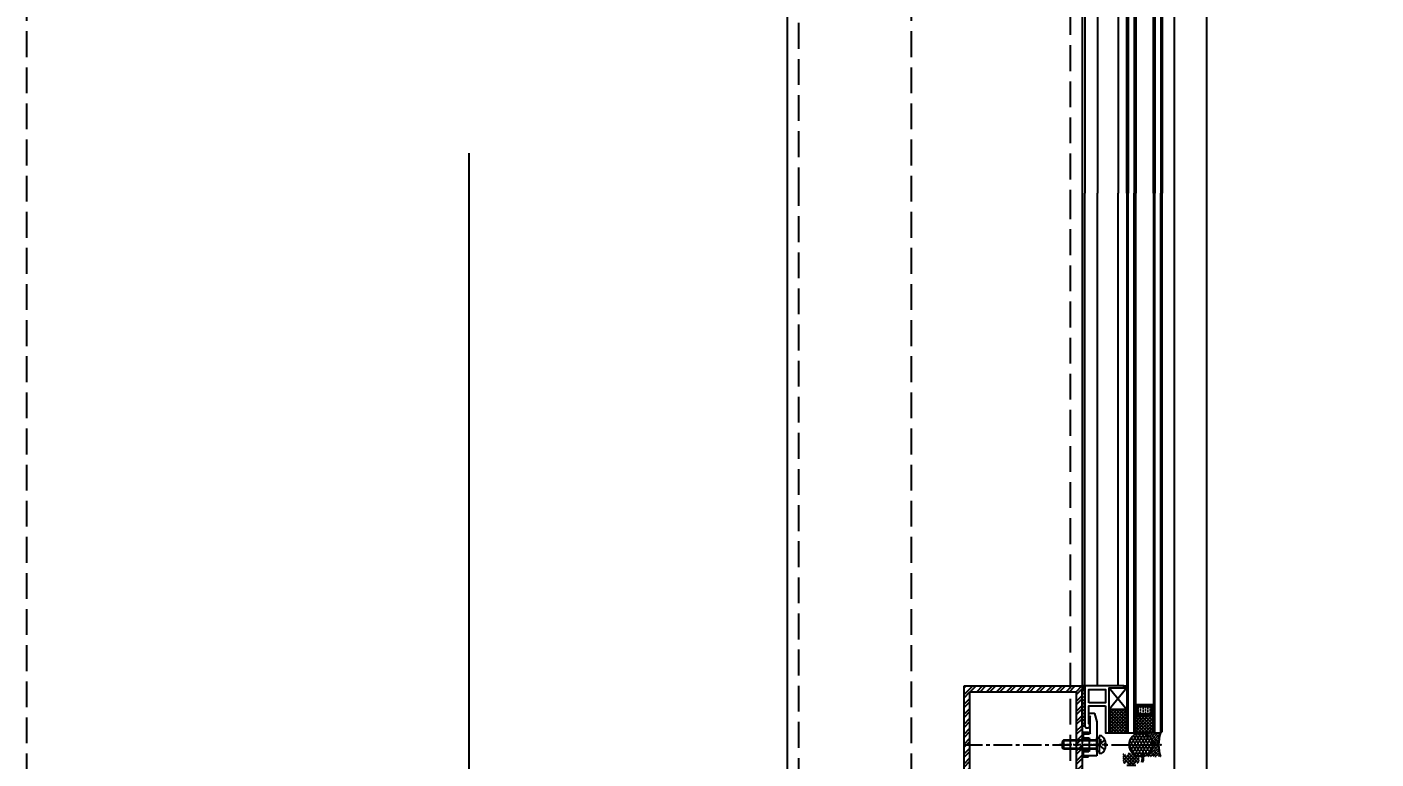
# Model space of a CAD drawing. Extents: x 220580 to 2027826, y -309201 to 71987.
# Drawn here: x 360976 to 361891, y -162889 to -162392 of the extents above; entities that cross this region are included whole.
import ezdxf
from ezdxf.enums import TextEntityAlignment as Align

# ---------------------------------------------------------------- set-up
doc = ezdxf.new("R2010")
doc.units = 0
for name, pattern in [('AUSGEZOGEN', [0]), ('CENTER', [2, 1.25, -0.25, 0.25, -0.25]), ('ZN-CENTER', [2, 1.25, -0.25, 0.25, -0.25]), ('ZN-DASH', [0.35, 0.25, -0.1])]:
    doc.linetypes.add(name, pattern=pattern)
for name, color, linetype in [('!ZN1-填充-8', 8, 'Continuous'), ('!ZN1-标注-173', 173, 'Continuous'), ('!ZN3-玻璃幕墙-4', 4, 'Continuous'), ('!ZN4-辅助材料-1', 1, 'Continuous'), ('!ZN4-配件-11', 11, 'Continuous'), ('!ZN5-钢材投影-40', 40, 'Continuous'), ('!ZN5-铝材投影-112', 112, 'Continuous'), ('!ZN5-铝材断面-6', 6, 'Continuous'), ('!ZN6-虚线-8', 8, 'ZN-DASH'), ('1 轴线 辅助线', 1, 'CENTER'), ('2钢材断面', 2, 'Continuous'), ('A_Hatch', 8, 'Continuous'), ('DIM', 173, 'Continuous'), ('ZX', 240, 'CENTER'), ('型材截面颜色', 253, 'Continuous')]:
    doc.layers.add(name, color=color, linetype=linetype)
for name, color, linetype, lineweight in [('0CABR-填充', 8, 'Continuous', 5), ('0CABR-密封材料、垫片', 195, 'Continuous', 9), ('0填充', 8, 'Continuous', 13)]:
    doc.layers.add(name, color=color, linetype=linetype, lineweight=lineweight)
doc.styles.add('DHTEXT-1', font='ROMANS.shx', dxfattribs={"width": 0.7, "bigfont": 'CHINESE.shx'})
doc.dimstyles.new('ZN200', dxfattribs={"dimscale": 200, "dimtxt": 2.5, "dimasz": 1.5, "dimexe": 1, "dimexo": 2, "dimgap": 0.9, "dimtad": 1, "dimdec": 0, "dimdsep": 46, "dimtxsty": 'DHTEXT-1', "dimblk": 'ARCHTICK', "dimcen": 2.5, "dimclrd": 173, "dimclre": 173, "dimclrt": 7, "dimazin": 2, "dimtfac": 1, "dimtdec": 0, "dimtix": 1, "dimtmove": 2, "dimatfit": 3, "dimfxl": 0, "dimtolj": 1, "dimtzin": 0, "dimarcsym": 0})

# ---------------------------------------------------------------- blocks, each defined once
blk = doc.blocks.new('_ArchTick')
at = {"color": 0, "linetype": 'ByBlock', "const_width": 0.4}
blk.add_lwpolyline([(-0.5, -0.5), (0.5, 0.5)], dxfattribs=at)
blk = doc.blocks.new('*D541')
at = {"layer": 'Defpoints', "color": 0, "ltscale": 2, "transparency": 16777216}
for p in [(361890.5587373449, -162879.3509681849), (362744.5628223565, -162879.3509681849), (361890.5587373447, -164029.354898392)]:
    blk.add_point(p, dxfattribs=at)
at = {"layer": 'DIM', "color": 173, "linetype": 'ByBlock', "lineweight": -2, "ltscale": 2, "transparency": 16777216}
for p, q in [((362744.5628223565, -162879.3509681849), (362744.5628223565, -162579.3509681849)), ((362290.5587373449, -162879.3509681849), (362944.5628223565, -162879.3509681849)), ((362744.5628223565, -164029.354898392), (362744.5628223565, -162879.3509681849)), ((362290.5587373447, -164029.354898392), (362944.5628223565, -164029.354898392)), ((362744.5628223565, -164029.354898392), (362744.5628223565, -164329.354898392))]:
    blk.add_line(p, q, dxfattribs=at)
at = {"layer": 'DIM', "color": 173, "lineweight": -2, "ltscale": 2, "transparency": 16777216, "xscale": 300, "yscale": 300, "zscale": 300}
for p, rotation in [((362744.5628223565, -162879.3509681849), 270), ((362744.5628223565, -164029.354898392), 90)]:
    blk.add_blockref('_ArchTick', p, dxfattribs=dict(at, rotation=rotation))
at = {"layer": 'DIM', "color": 7, "ltscale": 2, "transparency": 16777216, "insert": (362314.5628223564, -163454.3529332885), "char_height": 500, "attachment_point": 5, "rotation": 90, "style": 'DHTEXT-1'}
blk.add_mtext('\\A1;1150', dxfattribs=at)
blk = doc.blocks.new('*U941')
at = {"layer": '!ZN1-填充-8'}
for p, q in [((-23, -8.000001027907274), (-23.00000000001455, -875.8423924464914)), ((-19.00000102947524, -7.999999998435669), (-19.00000102947524, -875.8423914170235)), ((-4.999999091349309, -7.999999998435669), (-4.999999091363861, -875.8423914170235)), ((-1.000000120824552, -8.000001027907274), (-1.000000120839104, -875.8423924464914))]:
    blk.add_line(p, q, dxfattribs=at)
at = {"layer": '!ZN3-玻璃幕墙-4'}
for points in [[(-24.00000000001455, -875.8423924464914), (-24, -9.000001027907274), (-23, -8.000001027907274), (-19, -8.000001027907274), (-18, -9.000001027907274), (-18.00000000001455, -875.8423924464914)], [(-6.000000000014552, -875.8423924464914), (-6, -9.000001027903636), (-5, -8.000001027903636), (-1, -8.000001027903636), (0, -9.000001027903636), (-1.455191522836685e-11, -875.8423924464914)]]:
    blk.add_lwpolyline(points, dxfattribs=at)
at = {"layer": '!ZN5-钢材投影-40', "ltscale": 0.3}
for p, q in [((-254.4017149738647, 425.0000000494219), (-254.4017149738647, -875.8423924464914)), ((-54.39999999999418, 425.0000000494219), (-54.39999999999418, -875.8423924464914))]:
    blk.add_line(p, q, dxfattribs=at)
at = {"layer": '!ZN5-铝材投影-112'}
for p, q in [((7.999997113627614, 425.0000000494219), (7.999997113627614, -875.8423924464914)), ((30.0000000448199, 425.0000000494219), (30.0000000448199, -875.8423924464914)), ((-52.40170605068852, -39.99999999995634), (-52.40170605068852, -875.8423924464914)), ((-43.9017349172791, -39.99999999995634), (-43.9017349172791, -875.8423924464914)), ((-30.00001585268183, -39.99999999995634), (-30.00001585268183, -875.8423924464914))]:
    blk.add_line(p, q, dxfattribs=at)
at = {"layer": '!ZN6-虚线-8', "color": 8, "linetype": 'ZN-DASH', "ltscale": 70}
for p, q in [((-246.4017149738647, -875.8423924464914), (-246.4017149738647, 425.0000000494219)), ((-62.39999999999418, 425.0000000494219), (-62.39999999999418, -875.8423924464914))]:
    blk.add_line(p, q, dxfattribs=at)
blk = doc.blocks.new('20250822090122')
at = {"layer": 'A_Hatch'}
h = blk.add_hatch(dxfattribs=at)
h.set_pattern_fill('ANSI32', color=256)
h.set_pattern_definition([(45, (-80, -40), (-3.367596045400933, 3.367596045400933), []), (45, (-77.75493500000448, -40), (-3.367596045400933, 3.367596045400933), [])])
h.paths.add_polyline_path([(0, 40), (-80, 40), (-80, -40), (0, -40)])
h.paths.add_polyline_path([(-4, 36), (-4, -36), (-76, -36), (-76, 36)], flags=16)
at = {"layer": '2钢材断面'}
for points in [[(-80, 40), (0, 40), (0, -40), (-80, -40)], [(-76, 36), (-4, 36), (-4, -36), (-76, -36)]]:
    blk.add_lwpolyline(points, close=True, dxfattribs=at)
blk = doc.blocks.new('*U1907')
at = {"color": 0, "linetype": 'ZN-CENTER', "ltscale": 3}
blk.add_line((-7.149760062439595, 2.968965134506063e-13), (25.2002399375604, 2.456684181638768e-12), dxfattribs=at)
at = {"linetype": 'ByBlock', "ltscale": 10}
for p, q in [((-6.199760062438145, 0.5999999999958163), (-4.999760062433779, 0.5999999999976353)), ((-5.512308570388996, 3.264313849224891), (-1.5997600624396, 0.2324707128979036)), ((-4.999760062433779, 0.5999999999976353), (-4.999760062433779, -0.5999999999994543)), ((-3.099760062443238, 5.999999999999091), (-1.5997600624396, 5.999999999999091)), ((-2.359507198434585, 0.8212005739923881), (-2.359507198434585, -0.8212005739890408)), ((-1.5997600624396, -5.999999999999091), (-1.5997600624396, 5.999999999999091)), ((-1.5997600624396, -4.620044984873882), (-1.5997600624396, 4.620044984872013)), ((-1.5997600624396, 4.620044984872013), (0, 4.620044984872013)), ((0, -9.343636975245317e-13), (-1.5997600624396, 0.5822434348437788)), ((0, 4.620044984872013), (0, -4.620044984873882)), ((2.220446049250313e-16, 3.000000000002645), (22.5002399375644, 3.000000000000339)), ((2.220446049250313e-16, 2.55000000000389), (22.95023993756877, 2.549999999997793)), ((22.50023993756076, -2.999999999986928), (22.50023993755713, 3.000000000014891)), ((22.50023993755713, 3.000000000014891), (23.40023993755858, 2.100000000013436)), ((23.40023993756222, -2.100000000009119), (23.40023993755858, 2.100000000013436)), ((-4.999760062433779, -0.5999999999994543), (-6.200041946336569, -0.6000000000067303)), ((-5.512308570388996, -3.264313849219434), (-1.5997600624396, -0.2324707128950645)), ((-3.0997600624396, -5.999999999999091), (-1.5997600624396, -5.999999999999091)), ((-0.0001236077368957922, -0.834518847842471), (-1.599883670176496, -0.2522754129977578)), ((0, -4.620044984873882), (-1.5997600624396, -4.620044984873882)), ((0, -2.549999999996544), (22.95023993757604, -2.549999999997114)), ((2.220446049250313e-16, -2.999999999997355), (22.50023993756804, -2.999999999999661)), ((22.50023993755713, -3.000000000014213), (23.40023993755858, -2.100000000012757))]:
    blk.add_line(p, q, dxfattribs=at)
for centre, radius, start, end in [((0.6289204536260513, 0.2696463704114649), 6.836666666661672, 123.0516276806388, 177.2303399897559), ((0.6289204536260513, -0.2696463704151029), 6.836666666662514, 182.7696600102441, 236.9483723193611)]:
    blk.add_arc(centre, radius, start, end, dxfattribs=at)
at = {"layer": 'Defpoints', "color": 0, "ltscale": 10, "style": 'DHTEXT-1', "width": 0.7}
blk.add_text('M6', height=1, rotation=90, dxfattribs=at).set_placement((-2.254738332375523, -2.651439335049475), align=Align.CENTER)
blk = doc.blocks.new('16胶缝')
at = {"layer": '!ZN1-填充-8', "ltscale": 0.1}
h = blk.add_hatch(dxfattribs=at)
h.set_pattern_fill('HONEY', color=256, scale=10, style=0)
h.set_pattern_definition([(4.818975183877585e-15, (-19679.56000236233, -11324.37131966545), (1.875, 1.08253175), [1.25, -2.5]), (120, (-19679.56000236233, -11324.37131966545), (-1.874999995903225, 1.082531757095823), [1.249999999999998, -2.499999999999997]), (60.00000000000003, (-19679.56000236233, -11324.37131966545), (4.096775418904741e-09, 2.165063507095822), [-2.499999999999998, 1.249999999999999])])
edge = h.paths.add_edge_path()
edge.add_ellipse((8.000000000182808, 13.40127735032729), major_axis=(-1.852811262691897e-12, -8.148750109612592), ratio=0.9817456533069091, start_angle=0, end_angle=360)
h = blk.add_hatch(dxfattribs=at)
h.set_pattern_fill('ANSI36', color=256, scale=10, style=0)
h.set_pattern_definition([(45.00000000000003, (-19679.575386873, -11324.37131966545), (0.6629126073623883, 2.430679560328756), [3.125, -0.625, 0, -0.625])])
edge = h.paths.add_edge_path()
edge.add_ellipse((8.015384510843433, 13.40127735032729), major_axis=(0.8733517820453444, 8.103544729698486), ratio=0.9813319895029027, start_angle=124.6262873536864, end_angle=247.3977371599691, ccw=False)
edge.add_arc((0.0005942590132690384, 10.19757702908555), 1.197577176534192, 269.97156881858757, 324.48671338471985, ccw=False)
edge.add_line((1.455191522836685e-11, 8.999999999992724), (1.091393642127514e-11, -1.818989403545856e-12))
edge.add_arc((8.000000000015461, -24.92179927315374), 26.17434008740905, 432.2031562990745, 467.7968437009381, ccw=False)
edge.add_line((16.00000000001455, 0), (16.00000000001091, 9.000000000003638))
edge.add_arc((16.00645417175474, 10.22705133927502), 1.227068313314542, 216.5905572920867, 269.6986325029304, ccw=False)
at = {"layer": '!ZN4-辅助材料-1', "color": 1, "ltscale": 0.1}
blk.add_arc((8.000000000014552, -24.92179927313555), 26.17434008739207, 72.20315629866607, 107.7968437013339, dxfattribs=at)
blk.add_ellipse((8.000000000182808, 13.40127735032729), major_axis=(-1.852811262691897e-12, -8.148750109612592), ratio=0.9817456533069091, dxfattribs=at)
blk.add_point((8.000000000014552, 7.275957614183426e-12), dxfattribs=at)
blk = doc.blocks.new('胶缝断面')
at = {"color": 7, "ltscale": 0.1, "extrusion": (0, 0, -1), "zscale": -1, "rotation": 180}
blk.add_blockref('16胶缝', (8, 5.456968210637569e-12), dxfattribs=at)
blk = doc.blocks.new('*U1872')
at = {"layer": '!ZN1-填充-8'}
h = blk.add_hatch(dxfattribs=at)
h.set_pattern_fill('ANSI37', color=256, scale=0.5, style=0)
h.set_pattern_definition([(45, (6, 0), (-1.122532015133644, 1.122532015133644), []), (135, (6, 0), (-1.122532015133644, -1.122532015133644), [])])
h.paths.add_polyline_path([(1.029468876367901e-06, 5.00000102652325), (1.029468876367901e-06, 19.00000102652371), (1.000001029469331, 18.00000102652325), (14.00000102946797, 18.00000102652325), (14.00000102946797, 17.75000102652325), (12.00000102946797, 15.75000102652325), (12.00000102946797, 8.250001026523705), (14.00000102946797, 6.250001026523705), (14.00000102946797, 6.000001026523705), (1.000001029469331, 6.000001026523705)])
h = blk.add_hatch(dxfattribs=at)
h.set_pattern_fill('DOTS', color=8, angle=-1.272221872585407e-14, style=0)
h.set_pattern_definition([(0, (6, 0), (0.7937500000000003, 1.5875), [0, -1.5875])])
h.paths.add_polyline_path([(13.00000246392847, 15.33578673215879), (13.00000246392847, 8.664213388665985), (14.4142185169444, 7.24999733565005), (17.80000246392865, 7.24999733565005), (17.80000246392865, 16.74999733565005), (14.41421306741995, 16.74999733565005)])
for points in [[(18.75000205893684, 17.99999999999977), (14.00000205893684, 17.99999999999977), (14.00000205893684, 17.74999999999977), (18.75000205893684, 17.74999999999977)], [(18.75000205893684, 6.249999999999773), (14.00000205893684, 6.249999999999773), (14.00000205893684, 5.999999999999773), (18.75000205893684, 5.999999999999773)]]:
    blk.add_hatch(color=256, dxfattribs=at).paths.add_polyline_path(points)
for p, q in [((1.029468876367901e-06, 19.00000102946865), (366.157605575273, 19.00000102947871)), ((2.058937752735802e-06, 22.99999999999977), (366.1576066047419, 23.00000000000984)), ((1.029468876367901e-06, 4.999999091356358), (366.157605575273, 4.999999091366422)), ((2.058937752735801e-06, 1.000000120825234), (366.1576066047419, 1.000000120835298))]:
    blk.add_line(p, q, dxfattribs=at)
at = {"layer": '!ZN3-玻璃幕墙-4'}
for points in [[(366.1576066047419, 24.00000000000984), (1.000002058937753, 23.99999999999977), (2.058937752735802e-06, 22.99999999999977), (2.058937752735801e-06, 18.99999999999977), (1.000002058937753, 17.99999999999977), (366.1576066047419, 18.00000000000983)], [(366.1576066047423, 6.000000000009837), (1.000002058937298, 5.999999999999773), (2.058936843241099e-06, 4.999999999999773), (2.058935933746397e-06, 0.9999999999997726), (1.000002058935479, 0), (366.1576066047423, 1.165564404718911e-11)]]:
    blk.add_lwpolyline(points, dxfattribs=at)
at = {"layer": '!ZN4-辅助材料-1'}
for points in [[(1.029468876367901e-06, 5.00000102652325), (1.029468876367901e-06, 19.00000102652371), (1.000001029469331, 18.00000102652325), (14.00000102946797, 18.00000102652325), (14.00000102946797, 17.75000102652325), (12.00000102946797, 15.75000102652325), (12.00000102946797, 8.250001026523705), (12.00000102946797, 8.250001026523705), (14.00000102946797, 6.250001026523705), (14.00000102946797, 6.000001026523705), (1.000001029469331, 6.000001026523705), (1.029468876367901e-06, 5.00000102652325)], [(12.00000205893639, 15.74999993958727), (12.00000205893639, 8.250000060412503), (14.00000205893639, 6.250000060412503), (19.00000205893639, 6.250000060412503), (19.00000205893639, 17.7500000604125), (14.00000205893639, 17.7500000604125)], [(13.00000246392847, 15.33578673215879), (13.00000246392847, 8.664213388665985), (14.4142185169444, 7.24999733565005), (17.80000246392865, 7.24999733565005), (17.80000246392865, 16.74999733565005), (14.41421306741995, 16.74999733565005)], [(18.75000205893684, 17.99999999999977), (14.00000205893684, 17.99999999999977), (14.00000205893684, 17.74999999999977), (18.75000205893684, 17.74999999999977)], [(18.75000205893684, 6.249999999999773), (14.00000205893684, 6.249999999999773), (14.00000205893684, 5.999999999999773), (18.75000205893684, 5.999999999999773)]]:
    blk.add_lwpolyline(points, close=True, dxfattribs=at)
blk.add_lwpolyline([(18.40000141310247, 17.74999853286067), (18.40000141310247, 17.65000006041237), (14.04142182915984, 17.65000006041237), (12.09999785437094, 15.70857608562369), (12.09999785437094, 8.291423709387573), (14.04142303089793, 6.349998532860582), (18.40000205893648, 6.349998532860582), (18.40000205893648, 6.250000060412503), (18.40000205893648, 6.349998532860582)], dxfattribs=at)
at = {"layer": 'Defpoints', "color": 250}
for p in [(2.058935478999047e-06, 24.00000205304696), (1.029468876367901e-06, 17.99999999999977), (1.029468876367901e-06, 5.999999999999773), (2.058935478999047e-06, 0), (12.00000205893639, 6.000001026523705)]:
    blk.add_point(p, dxfattribs=at)
blk = doc.blocks.new('20240131155736')
at = {"layer": '!ZN1-填充-8'}
h = blk.add_hatch(dxfattribs=at)
h.set_pattern_fill('ANSI36', color=256, scale=0.5, angle=270, style=0)
h.set_pattern_definition([(315, (4155.516182055328, -11794.82250172619), (1.543481520808761, -0.4209495056751171), [1.984375, -0.396875, 0, -0.396875])])
h.paths.add_polyline_path([(-0.7497986001617392, 0.7500036128367356), (-0.7497986001617392, -0.7500036128367356), (1.250202532093681, -0.7500036128367356), (1.250202532093681, 0.7500036128367356)])
at = {"layer": '!ZN4-辅助材料-1', "linetype": 'AUSGEZOGEN'}
blk.add_line((-1.250202532108233, 0.749996387068677), (1.250202532108233, 0.7500036128367356), dxfattribs=at)
blk = doc.blocks.new('20240131160147')
at = {"layer": '!ZN5-铝材断面-6'}
blk.add_lwpolyline([(-3.359996820086963, 1.24972521692689), (-3.360017300714389, 19.749725232934), (-0.8600173007143894, 19.749725232934), (-0.8599968200869625, -10.750274787526), (9.139988671027822, -10.75027476862306), (9.139988671027822, -12.25027476862306), (-17.2600001134706, -12.25027476875402), (-17.2600001134706, 15.24972523121687, -0.414213562373095), (-16.2600001134706, 16.24972523121687), (-15.06000012539153, 16.24972523121687, -0.414213562373095), (-14.06000012539153, 15.24972523121687), (-14.06000012539153, 13.74972523121687), (-14.2600001134706, 13.74972523121687, 0.414213562373095), (-14.7600001134706, 13.24972523121687), (-14.7600001134706, 1.249725235698861)], format="xyb", close=True, dxfattribs=at)
blk.add_lwpolyline([(-14.7600001134706, -0.7502747643011389), (-14.7600001134706, -9.750274768754025), (-3.359996820086963, -9.750274787525996), (-3.359996820086963, -0.7502747830731096)], close=True, dxfattribs=at)
at = {"layer": '!ZN1-填充-8', "ltscale": 50, "xscale": -1, "rotation": 180}
blk.add_blockref('20240131155736', (9.889797354408074, -11.50027115578996), dxfattribs=at)
blk = doc.blocks.new('20250822102610', base_point=(-89164.55327459493, -87453.63117898782))
at = {"layer": '!ZN1-填充-8'}
h = blk.add_hatch(dxfattribs=at)
h.set_pattern_fill('ANSI37', color=256, angle=-1.272221872585407e-14, style=0)
h.set_pattern_definition([(44.99999999999999, (0, 0), (-1.122532015133644, 1.122532015133644), []), (135, (0, 0), (-1.122532015133644, -1.122532015133644), [])])
edge = h.paths.add_edge_path()
edge.add_line((-89165.05327484866, -87423.13117512563), (-89151.55327484867, -87423.13118085341))
edge.add_line((-89151.55327484867, -87423.13118085341), (-89152.55327484867, -87424.13118000627))
edge.add_line((-89152.55327484867, -87424.13118000627), (-89152.55327484867, -87439.13118438769))
edge.add_line((-89152.55327484867, -87439.13118438769), (-89164.55327484867, -87439.13117682973))
edge.add_line((-89164.55327484867, -87439.13117682973), (-89164.55327484867, -87423.63117784967))
edge.add_arc((-89165.05327484867, -87423.63117512563), 0.5000000000074204, 359.9996878473482, 449.9999999983324)
at = {"layer": '!ZN1-填充-8', "ltscale": 100}
for p, q in [((-89152.5532746931, -87453.63117898782), (-89164.55327484867, -87439.13117682973)), ((-89164.55327459493, -87453.63117898782), (-89152.55327484867, -87439.13118438756))]:
    blk.add_line(p, q, dxfattribs=at)
at = {"layer": '!ZN4-辅助材料-1', "linetype": 'AUSGEZOGEN'}
blk.add_lwpolyline([(-89165.05327484866, -87423.13117512563), (-89151.55327484867, -87423.13118085341), (-89152.55327484867, -87424.13118000627), (-89152.55327484867, -87439.13118438769), (-89164.55327484867, -87439.13117682973), (-89164.55327484867, -87423.63117784967, 0.4142151580810171), (-89165.05327484866, -87423.13117512563), (-89165.05327484866, -87423.13117512563)], format="xyb", dxfattribs=at)
blk.add_lwpolyline([(-89152.55327484867, -87439.13118438768), (-89164.55327467559, -87439.13117716176), (-89164.55327469764, -87442.13117353823)], dxfattribs=at)
blk.add_lwpolyline([(-89164.55327459965, -87439.13117716176), (-89164.55327459493, -87453.63117898782), (-89152.5532746931, -87453.63117898782), (-89152.55327469783, -87439.13117716176)], close=True, dxfattribs=at)
blk = doc.blocks.new('20250822103338', base_point=(-89182.55327602196, -87455.13117897836))
at = {"layer": '0填充'}
h = blk.add_hatch(dxfattribs=at)
h.set_pattern_fill('ANSI38', color=256, angle=360, style=0)
h.set_pattern_definition([(45, (0, 0), (-1.122532015133644, 1.122532015133644), []), (134.9999999999999, (0, 0), (-3.367596045400932, 1.122532015133645), [3.96875, -2.38125])])
h.paths.add_polyline_path([(-89182.553276022, -87453.13117897836), (-89180.55327602198, -87453.13117897836), (-89180.55327602211, -87427.6311789784), (-89182.55327602211, -87427.6311789784)])
at = {"layer": '型材截面颜色', "ltscale": 60}
h = blk.add_hatch(dxfattribs=at)
h.set_pattern_fill('ANSI36', color=256, scale=0.3, angle=90.00000000000001)
h.set_pattern_definition([(135, (0, 0), (-0.9260889124852567, 0.2525697034050699), [1.190625, -0.238125, 0, -0.238125])])
h.paths.add_polyline_path([(-89182.55327602196, -87455.13117898106), (-89182.55327602196, -87453.13104161006), (-89180.55326710995, -87453.1311102956), (-89180.55326710995, -87455.13124766659)])
at = {"layer": '!ZN4-辅助材料-1'}
for points in [[(-89180.55327602195, -87427.6311789784), (-89182.55327602195, -87427.6311789784), (-89182.55327602196, -87453.13117897836), (-89180.55327602196, -87453.13117897836)], [(-89182.55327602196, -87455.13117897836), (-89182.55327602196, -87453.13104160737), (-89180.55326570052, -87453.13103338321), (-89180.55326570052, -87455.1311707542)]]:
    blk.add_lwpolyline(points, close=True, dxfattribs=at)
at = {"layer": '0CABR-密封材料、垫片'}
blk.add_lwpolyline([(-89180.55327602195, -87427.6311789784), (-89182.55327602195, -87427.6311789784), (-89182.55327602196, -87455.13117897836), (-89180.55327602196, -87455.13117897836)], close=True, dxfattribs=at)
blk = doc.blocks.new('20250822103828')
at = {"layer": '!ZN4-辅助材料-1', "ltscale": 100}
for name, p in [('20250822103338', (0, 0)), ('20250822102610', (18.40000010126096, 1.499999990541255))]:
    blk.add_blockref(name, p, dxfattribs=at)
at = {"layer": '!ZN6-虚线-8', "ltscale": 50}
blk.add_blockref('20240131160147', (19.26000011348515, 12.25027476875402), dxfattribs=at)
blk = doc.blocks.new('20250828093013')
at = {"layer": '!ZN5-铝材投影-112'}
for p, q in [((1.455191522836685e-11, 3.637978807091713e-12), (-8.499999999869033, 1.455191522836685e-11)), ((-1.01863406598568e-10, -6.999999999985448), (0, 0)), ((-8.999999999869033, -0.4999999999854481), (-8.999999999869033, -2.499999999985448)), ((-8.499999999869033, -2.999999999985448), (-5.499999999869033, -2.999999999985448)), ((-4.999999999869033, -3.499999999985448), (-5.000000000101863, -11.49999999998545)), ((-4.999999999869033, -3.499999999985448), (-4.999999999869033, -3.499999999985448)), ((-0.5000000001018634, -7.499999999985448), (-1.01863406598568e-10, -6.999999999985448)), ((-1.01863406598568e-10, -7.999999999985448), (-0.5000000001018634, -7.499999999985448)), ((-1.01863406598568e-10, -22.99999999998545), (-1.01863406598568e-10, -7.999999999985448)), ((-8.999999999869033, -12.49999999998545), (-8.999999999869033, -14.49999999998545)), ((-5.499999999869033, -11.99999999998545), (-8.499999999869033, -11.99999999998545)), ((-8.499999999869033, -14.99999999998545), (-4.999999999577994, -14.99999999998181)), ((-4.499999999577994, -15.49999999998181), (-4.499999999577994, -26.49999999998181)), ((-1.508395735509112, -28.6294095225021), (-1.01863406598568e-10, -22.99999999998545)), ((-5.499999999577994, -27.49999999998181), (-5.499999999577994, -28.99999999998181)), ((-5.499999999577994, -28.99999999998181), (-1.991358648621826, -28.99999999998545))]:
    blk.add_line(p, q, dxfattribs=at)
for centre, radius, start, end in [((-8.499999999869033, -0.4999999999854481), 0.5, 90, 180), ((-8.499999999869033, -2.499999999985448), 0.5, 180, 270), ((-5.499999999869033, -3.499999999989086), 0.500000000003638, 4.168816632087861e-10, 90), ((-8.499999999869033, -12.49999999998545), 0.5, 90, 180), ((-8.499999999869033, -14.49999999998545), 0.5, 180, 270), ((-5.499999999985448, -11.50000000009823), 0.4999999998835847, 270.0000000133402, 1.292333155947237e-08), ((-4.999999999577994, -15.49999999998181), 0.5, 0, 90), ((-4.999999999577994, -27.49999999998181), 0.5, 90, 180), ((-4.999999999577994, -26.49999999998181), 0.5, 270, 0), ((-1.991358648665482, -28.49999999998909), 0.499999999996362, 270.0000000050026, 345.0000000045844)]:
    blk.add_arc(centre, radius, start, end, dxfattribs=at)
blk = doc.blocks.new('20200306093546', base_point=(29869.44451845904, 42689.60230079947))
at = {"layer": '!ZN1-填充-8'}
h = blk.add_hatch(dxfattribs=at)
h.set_pattern_fill('ANSI36', color=256, angle=-270, style=0)
h.set_pattern_definition([(135, (29867.4444736498, 42689.10230079959), (-3.086963041617522, 0.8418990113502317), [3.96875, -0.79375, 0, -0.79375])])
edge = h.paths.add_edge_path()
edge.add_line((29867.4444736498, 42689.10230079959), (29867.44447369179, 42693.60231268449))
edge.add_arc((29867.9444736498, 42689.10230079959), 0.5, 90, 179.9999995806171, ccw=False)
edge.add_line((29867.9444736498, 42689.60230079959), (29870.9444736498, 42689.60230079959))
edge.add_arc((29870.9444736498, 42690.10230079959), 0.5, 270, 360)
edge.add_line((29871.4444736498, 42690.10230079959), (29871.4444736498, 42693.10230079959))
edge.add_arc((29871.94448594884, 42693.10228850055), 0.500012299189907, 89.99859066865429, 179.9985906686543, ccw=False)
edge.add_arc((29868.26590862396, -498209.810069502), 540903.4123828103, 89.99961034399236, 90.00008701138444)
at = {"layer": '!ZN4-辅助材料-1', "ltscale": 15}
blk.add_arc((29868.26595343297, -498209.8100695022), 540903.4123828103, 89.99961034399234, 90.00008701138442, dxfattribs=at)
blk = doc.blocks.new('20250828100248')
at = {"layer": '!ZN1-填充-8'}
h = blk.add_hatch(dxfattribs=at)
h.set_pattern_fill('ANSI37', color=8, angle=-2.544443745170813e-14)
h.set_pattern_definition([(44.99999999999999, (76333.11285659671, -6600.165915530622), (-1.122532015133644, 1.122532015133645), []), (135, (76333.11285659671, -6600.165915530622), (-1.122532015133645, -1.122532015133644), [])])
h.paths.add_polyline_path([(73.56514684423746, 85.25999872894317, -0.393050600715335), (74.0638227770396, 84.79636236529768, 0.9297347899465687), (75.26064501574729, 84.79636236529768, -0.4719103256675048), (75.89060990828148, 85.24245412486925, -0.47709108827861), (76.85723389638588, 84.45999872888933), (76.85723389640043, 79.19999872893823, -0.4142135623762473), (76.05723389639752, 78.39999872894259, -0.5843900103725459), (75.25917855589068, 78.74952498663333, 1.051798918542434), (74.06223389643128, 78.80999872896791), (74.06223389637307, 76.99999872894114), (68.38223389640916, 76.99999872895569, 0.4142135623737848), (68.88223389639461, 77.49999872894841), (68.88223389639461, 78.80999872893881, 0.9598614526833248), (67.6842455330916, 78.85908963801194, -0.3904212358222462), (67.18592189700576, 78.39999872894259, -0.5560169854158727), (66.08723389639636, 79.1999987289455), (66.08723389639636, 84.45999872887478, -0.4770910882800714), (67.05385788452986, 85.24245412486198, -0.4719103256772798), (67.68382277703495, 84.79636236531223, 0.9297347899611976), (68.88064501574263, 84.79636236530496, -0.3930506007188716), (69.37932094854477, 85.25999872894317)])
at = {"layer": '!ZN1-填充-8', "color": 8}
for p, q in [((79.64448308253486, 79.00000000203727), (78.44448308253777, 85.49999872859917)), ((79.64448308253486, 85.49999872859917), (78.44448308253777, 79.00000000203727))]:
    blk.add_line(p, q, dxfattribs=at)
at = {"layer": '!ZN1-填充-8', "ltscale": 15}
blk.add_line((35.75004801411706, 36.49999999998545), (-0.4999789630528539, 44.49999999998545), dxfattribs=at)
blk.add_lwpolyline([(35.75004801411706, 38.50000411480141), (35.7500480141025, 44.99999999998545), (-0.4999789630528539, 36.50000000033469)], dxfattribs=at)
at = {"layer": '!ZN4-辅助材料-1', "ltscale": 15}
for p, q in [((79.64448308253486, 84.49999872859917), (79.64448308253486, 80.00000000204454)), ((74.56223389638762, 76.99999872894114), (68.38223389639461, 76.99999872895569))]:
    blk.add_line(p, q, dxfattribs=at)
blk = doc.blocks.new('20250828100304')
at = {"layer": '!ZN1-标注-173', "ltscale": 15, "xscale": -1, "rotation": 90}
for p in [(-0.9999999999708962, -1.99999916064553), (-1.000000000203727, -2.000000000349246)]:
    blk.add_blockref('20200306093546', p, dxfattribs=at)
at = {"layer": '!ZN5-铝材断面-6', "ltscale": 50}
blk.add_blockref('20250828100248', (-2.500000000363798, -51.00000000033469), dxfattribs=at)
blk = doc.blocks.new('20250829153651')
at = {"layer": '0CABR-填充'}
h = blk.add_hatch(dxfattribs=at)
h.set_pattern_fill('ANSI38', color=256, scale=0.3, angle=90.00000000000001)
h.set_pattern_definition([(135, (-68987.49233041622, 12234.80052092083), (-0.3367596045400931, -0.3367596045400933), []), (225.0000000000001, (-68987.49233041622, 12234.80052092083), (-0.3367596045400929, -1.01027881362028), [1.190625, -0.714375])])
h.paths.add_polyline_path([(349.9000002481043, 2508.300001962751), (349.9000002478715, 2507.500001962471), (346.6000002478249, 2507.500001962704), (346.6000002480578, 2504.500001962704), (349.9000002478715, 2504.500001962704), (349.9000002478715, 2503.700001962658), (345.6000002480578, 2503.700001962658), (345.6000002478249, 2508.300001962751)])
h = blk.add_hatch(dxfattribs=at)
h.set_pattern_fill('ANSI38', color=256, scale=0.3, angle=90)
h.set_pattern_definition([(135, (-68987.49233041622, 12234.80052092083), (-0.3367596045400932, -0.3367596045400932), []), (225, (-68987.49233041622, 12234.80052092083), (-0.3367596045400933, -1.01027881362028), [1.190625, -0.714375])])
h.paths.add_polyline_path([(349.9000002481625, 2508.300001962751), (349.9000002479297, 2507.500001962471), (346.6000002478831, 2507.500001962704), (346.600000248116, 2504.500001962704), (349.9000002479297, 2504.500001962704), (349.9000002479297, 2503.700001962658), (345.600000248116, 2503.700001962658), (345.6000002478831, 2508.300001962751)])
h = blk.add_hatch(dxfattribs=at)
h.set_pattern_fill('ANSI38', color=256, scale=0.3, angle=90.00000000000001)
h.set_pattern_definition([(135, (-68987.49233041622, 12222.80052092083), (-0.3367596045400931, -0.3367596045400933), []), (225.0000000000001, (-68987.49233041622, 12222.80052092083), (-0.3367596045400929, -1.01027881362028), [1.190625, -0.714375])])
h.paths.add_polyline_path([(349.9000002481043, 2496.300001962751), (349.9000002478715, 2495.500001962471), (346.6000002478249, 2495.500001962704), (346.6000002480578, 2492.500001962704), (349.9000002478715, 2492.500001962704), (349.9000002478715, 2491.700001962658), (345.6000002480578, 2491.700001962658), (345.6000002478249, 2496.300001962751)])
h = blk.add_hatch(dxfattribs=at)
h.set_pattern_fill('ANSI38', color=256, scale=0.3, angle=90)
h.set_pattern_definition([(135, (-68987.49233041622, 12222.80052092083), (-0.3367596045400932, -0.3367596045400932), []), (225, (-68987.49233041622, 12222.80052092083), (-0.3367596045400933, -1.01027881362028), [1.190625, -0.714375])])
h.paths.add_polyline_path([(349.9000002481625, 2496.300001962751), (349.9000002479297, 2495.500001962471), (346.6000002478831, 2495.500001962704), (346.600000248116, 2492.500001962704), (349.9000002479297, 2492.500001962704), (349.9000002479297, 2491.700001962658), (345.600000248116, 2491.700001962658), (345.6000002478831, 2496.300001962751)])
at = {"layer": '!ZN4-辅助材料-1'}
for points in [[(349.9000002483954, 2503.70000196289), (349.9000002481625, 2504.500001962937), (346.600000248116, 2504.500001962937), (346.6000002483488, 2507.500001962704), (349.9000002481625, 2507.500001962937), (349.9000002481625, 2508.300001962751), (345.6000002483488, 2508.300001962751), (345.600000248116, 2503.700001962658), (349.9000002483954, 2503.70000196289)], [(349.9000002483954, 2491.70000196289), (349.9000002481625, 2492.500001962937), (346.600000248116, 2492.500001962937), (346.6000002483488, 2495.500001962704), (349.9000002481625, 2495.500001962937), (349.9000002481625, 2496.300001962751), (345.6000002483488, 2496.300001962751), (345.600000248116, 2491.700001962658), (349.9000002483954, 2491.70000196289)]]:
    blk.add_lwpolyline(points, dxfattribs=at)
at = {"layer": '!ZN5-钢材投影-40', "ltscale": 0.3}
for p, q in [((145.5982852742891, 2874.157607536501), (145.5982852742891, 1787.499989570235)), ((345.6000002481742, 2874.157607536501), (345.6000002481742, 1787.499989570235))]:
    blk.add_line(p, q, dxfattribs=at)
at = {"layer": '!ZN5-铝材投影-112'}
for p, q in [((347.5982941974653, 2540.000001962733), (347.5982941974653, 2874.157607536501)), ((356.0982653308893, 2540.000001962733), (356.0982653308893, 2874.157607536501)), ((369.9999843954574, 2540.000001962733), (369.9999843954574, 2874.157607536501)), ((407.999997361796, 2874.157607536501), (407.999997361796, 1787.499989570235)), ((430.0000002929592, 2874.157607536501), (430.0000002929592, 1787.499989570235))]:
    blk.add_line(p, q, dxfattribs=at)
at = {"layer": '!ZN6-虚线-8', "color": 8, "linetype": 'ZN-DASH', "ltscale": 70}
for p, q in [((-369.9999999898137, 99.9999912334024), (-369.9999999900465, 11799.99999984985)), ((230.0000000101863, 99.9999912334024), (230.0000000099535, 11800.00000087245)), ((153.5982852742891, 1787.499989570235), (153.5982852742891, 2874.157607536501)), ((337.6000002481742, 2874.157607536501), (337.6000002481742, 1787.499989570235))]:
    blk.add_line(p, q, dxfattribs=at)
at = {"layer": 'ZX', "ltscale": 10}
blk.add_line((265.6000002481742, 2500.000001962791), (400.0000002481393, 2500.000001962791), dxfattribs=at)
at = {"layer": '!ZN3-玻璃幕墙-4', "rotation": 90}
blk.add_blockref('*U1872', (400.0000002481393, 2508.000000931759), dxfattribs=at)
at = {"layer": '!ZN4-辅助材料-1', "ltscale": 100, "xscale": -1, "rotation": 180}
blk.add_blockref('20250822103828', (345.6000002481742, 2540.000001962791), dxfattribs=at)
at = {"layer": '!ZN4-辅助材料-1', "rotation": 270}
blk.add_blockref('胶缝断面', (399.0000001273002, 2500.000002083601), dxfattribs=at)
at = {"layer": '!ZN4-配件-11', "color": 1, "rotation": 180}
blk.add_blockref('*U1907', (355.600000248116, 2500.000001964334), dxfattribs=at)
at = {"layer": '!ZN5-铝材投影-112', "ltscale": 50, "xscale": -1, "rotation": 180}
blk.add_blockref('20250828093013', (355.6000002480578, 2492.500001962821), dxfattribs=at)
at = {"layer": '!ZN5-铝材断面-6', "ltscale": 50}
blk.add_blockref('20250828100304', (309.9999916837551, 2460.000001962791), dxfattribs=at)
at = {"layer": '!ZN5-铝材断面-6', "ltscale": 100}
blk.add_blockref('20250822090122', (345.6000002481742, 2500.000001962791), dxfattribs=at)
at = {"ltscale": 50}
blk.add_blockref('*U941', (400.0000002481393, 3749.999999982974), dxfattribs=at)

msp = doc.modelspace()

# ---------------------------------------------------------------- linework, layer by layer
at = {"layer": '1 轴线 辅助线', "ltscale": 400}
msp.add_line((361275.5587373031, -167778.0103733944), (361275.5587373031, -148390.8257197888), dxfattribs=at)

# ---------------------------------------------------------------- dimensions: what is measured, and where the dimension line sits
at = {"layer": 'DIM', "ltscale": 2}
dim = msp.add_linear_dim(base=(362744.5628223565, -162879.3509681849), p1=(361890.5587373446, -164029.3548983919), p2=(361890.5587373448, -162879.3509681848), angle=90, dimstyle='ZN200', dxfattribs=at)
dim.commit()
dim.dimension.update_dxf_attribs({"geometry": '*D541', "text_midpoint": (362314.5628223564, -163454.3529332885)})

# ---------------------------------------------------------------- next in the draw order: block references
at = {"ltscale": 30}
msp.add_blockref('20250829153651', (361345.5587373031, -165379.3509606282), dxfattribs=at)

doc.saveas('drawing.dxf')
